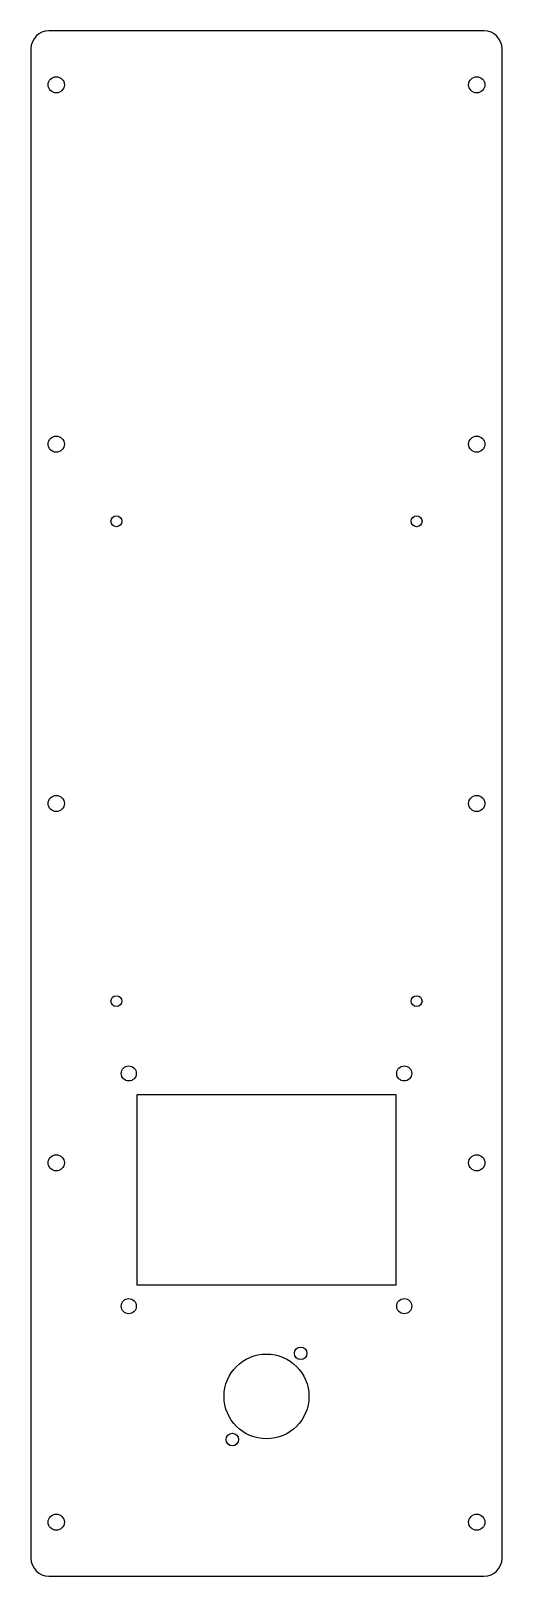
# Model space of a CAD drawing. Header units: millimetres. Extents: x -66 to 66, y -215 to 215.
import ezdxf

# ---------------------------------------------------------------- set-up
doc = ezdxf.new("R2010")
doc.units = ezdxf.units.MM
doc.layers.get('0').update_dxf_attribs({"linetype": 'CONTINUOUS'})

msp = doc.modelspace()

# ---------------------------------------------------------------- linework, layer by layer
msp.add_lwpolyline([(60.5, -215, 0.41421356), (65.5, -210), (65.5, 210, 0.41421356), (60.5, 215), (-60.5, 215, 0.41421356), (-65.5, 210), (-65.5, -210, 0.41421356), (-60.5, -215)], format="xyb", close=True)
msp.add_lwpolyline([(-36, -81), (36, -81), (36, -134), (-36, -134)], close=True)
for centre, radius in [((-58.46, 200), 2.25), ((58.46, 200), 2.25), ((-58.46, 100), 2.25), ((58.46, 100), 2.25), ((-41.7375, 78.535), 1.5), ((41.7375, 78.535), 1.5), ((-58.46, 0), 2.25), ((58.46, 0), 2.25), ((-41.7375, -55), 1.5), ((41.7375, -55), 1.5), ((-38.3025, -75.1075), 2.1), ((38.3025, -75.1075), 2.1), ((-58.46, -100), 2.25), ((58.46, -100), 2.25), ((-38.3025, -139.8925), 2.1), ((38.3025, -139.8925), 2.1), ((0, -165), 11.8), ((9.5, -153), 1.75), ((-9.5, -177), 1.75), ((-58.46, -200), 2.25), ((58.46, -200), 2.25)]:
    msp.add_circle(centre, radius)

doc.saveas('drawing.dxf')
